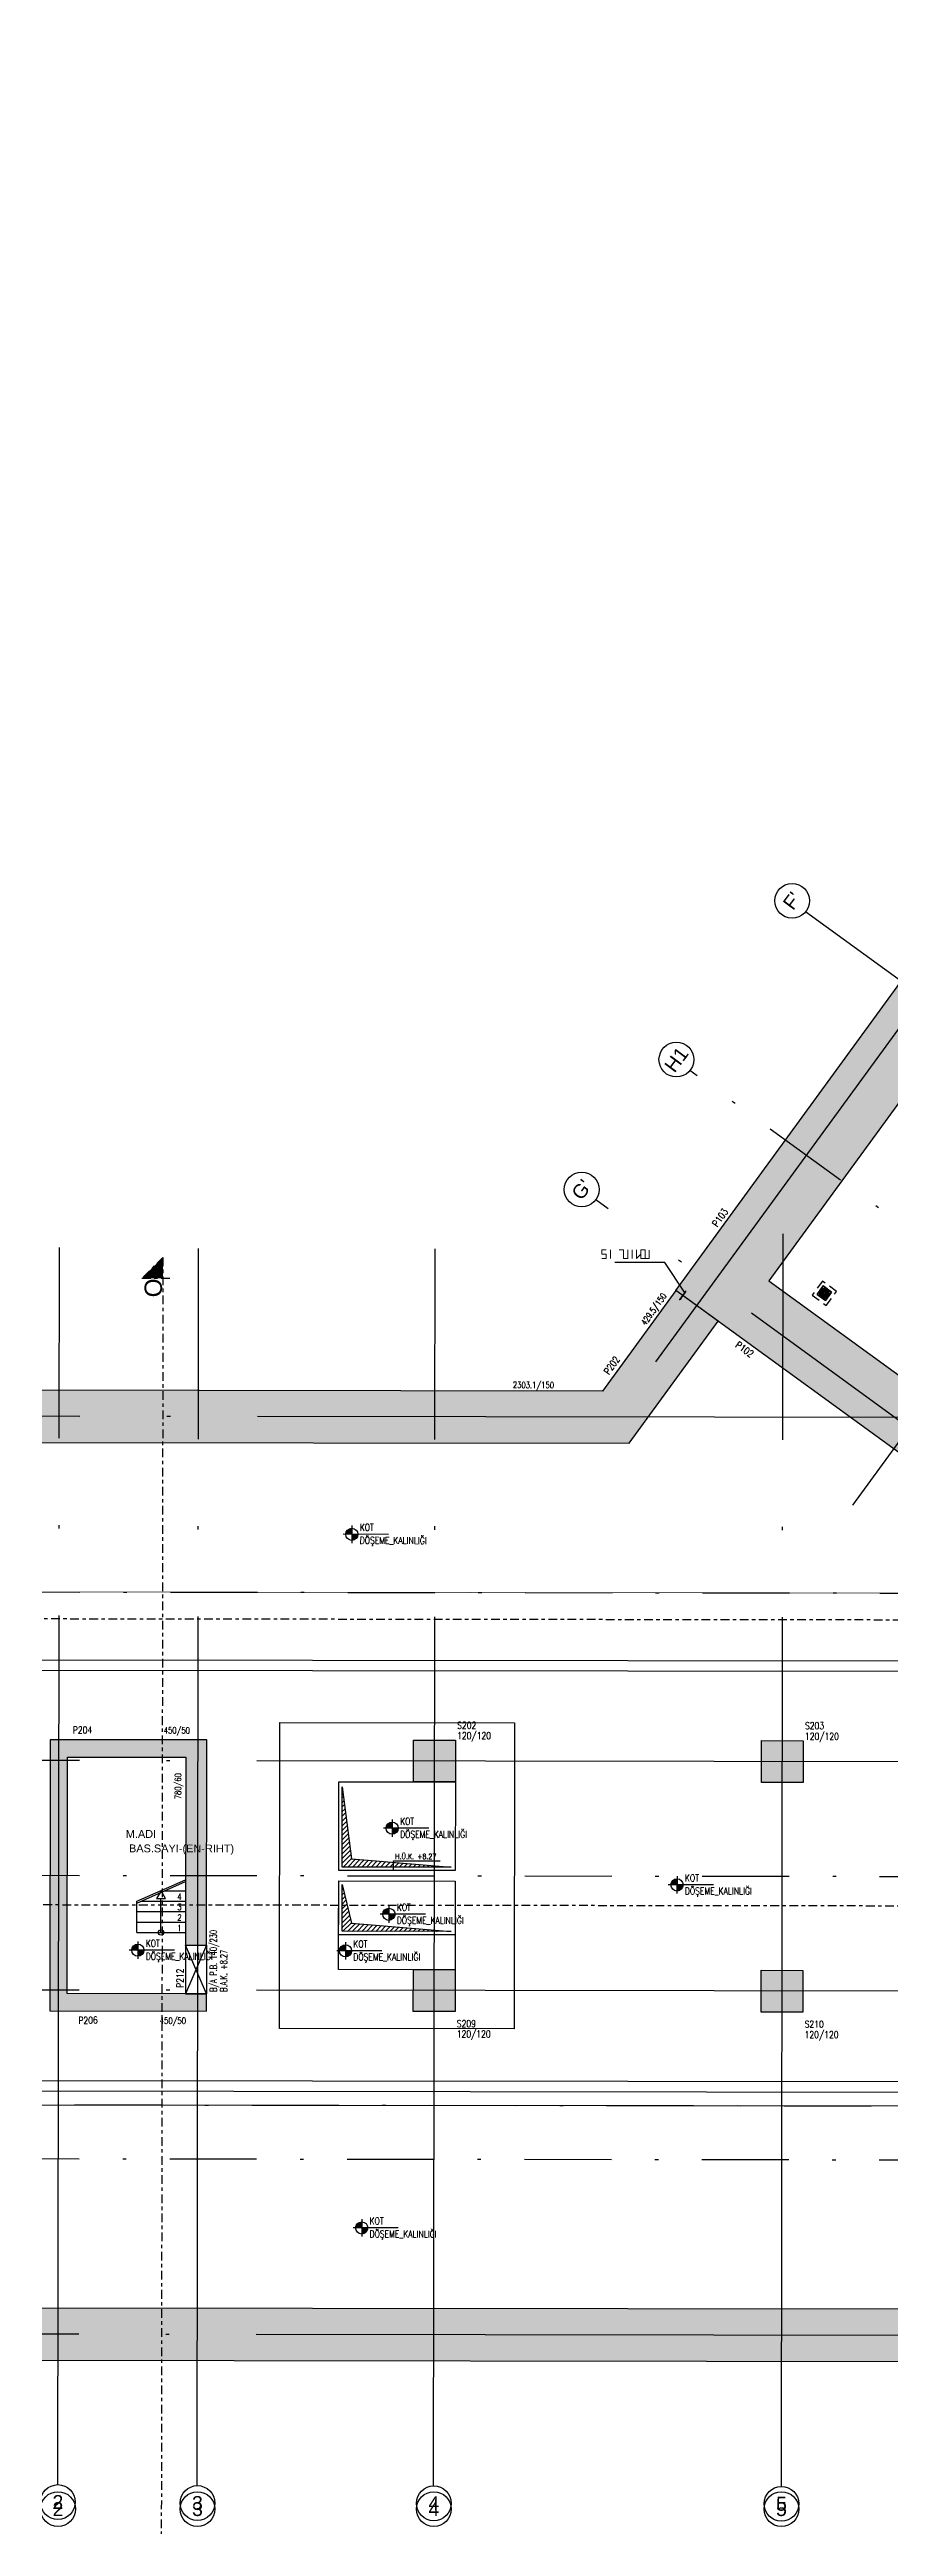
# Model space of a CAD drawing. Header units: millimetres. Extents: x 400382 to 401267, y 4543945 to 4544126.
# Drawn here: x 400672.8 to 400697, y 4544003.2 to 4544074.5 of the extents above; entities that cross this region are included whole.
import ezdxf
from ezdxf.enums import TextEntityAlignment as Align

# ---------------------------------------------------------------- set-up
doc = ezdxf.new("R2010")
doc.units = ezdxf.units.MM
for name, pattern in [('AKS', [3, 2.5, -0.25, 0, -0.25]), ('CENTER', [2, 1.25, -0.25, 0.25, -0.25]), ('CIZGI', [0.4, 0.25, -0.15]), ('CONTINU', [0]), ('DASHDOT2', [0.5, 0.25, -0.125, 0, -0.125]), ('HIDDEN', [0.375, 0.25, -0.125])]:
    doc.linetypes.add(name, pattern=pattern)
doc.layers.add('A-DETL', color=90, linetype='Continuous', lineweight=15)
for name, color, linetype in [('aks prota', 2, 'AKS'), ('boşluk prota', 2, 'Continuous'), ('boşluk taraması prota', 252, 'Continuous'), ('caks prota', 4, 'Continuous'), ('kesit tarama prota', 252, 'Continuous'), ('kiriş prota', 6, 'Continuous'), ('kolon prota', 1, 'Continuous'), ('kolon tarama prota', 252, 'Continuous'), ('lkolon prota', 4, 'Continuous'), ('lperde prota', 4, 'Continuous'), ('merdiven prota', 2, 'Continuous'), ('metraj prota', 2, 'Continuous'), ('not prota', 2, 'Continuous'), ('not çizgisi prota', 4, 'Continuous'), ('perde prota', 1, 'Continuous'), ('PRT-AL-TUNEL_EKSENI', 14, 'DASHDOT2'), ('PRT-MI-a_fit_drainage', 10, 'Continuous'), ('skesit prota', 7, 'Continuous'), ('st-s_level (kot)', 6, 'Continuous'), ('st-s_levelmark (kot işareti)', 4, 'Continuous'), ('st_s_not çizgisi', 4, 'CIZGI'), ('st_s_su tutucu', 2, 'Continuous'), ('st_s_ölçü', 4, 'Continuous'), ('taks prota', 7, 'Continuous'), ('temel prota', 6, 'Continuous'), ('tkesit prota', 7, 'Continuous'), ('tkolon prota', 6, 'Continuous'), ('tnot prota', 4, 'Continuous'), ('tperde prota', 6, 'Continuous')]:
    doc.layers.add(name, color=color, linetype=linetype)
doc.styles.add('Arial', font='Arial.ttf')
doc.styles.add('OLCU', font='romanstw.shx')
doc.styles.add('PRT-MI-a_Arial', font='Arial.ttf', dxfattribs={"height": 30})
doc.styles.add('TAKS', font='Arial Unicode.ttf')
doc.styles.add('tkolon', font='romanstw.shx')
doc.styles.add('TNOT', font='romanstw.shx', dxfattribs={"width": 0.8, "height": 250})

msp = doc.modelspace()

# ---------------------------------------------------------------- hatches: boundary and pattern name
at = {"layer": 'kesit tarama prota'}
h = msp.add_hatch(color=256, dxfattribs=at)
h.dxf.hatch_style = 1
h.paths.add_polyline_path([(400675.44587, 4544039.12531), (400676.04663, 4544039.72456), (400676.04588, 4544039.12456)])
at = {"layer": 'kolon tarama prota'}
h = msp.add_hatch(color=256, dxfattribs=at)
h.dxf.hatch_style = 1
h.paths.add_polyline_path([(400803.72632, 4544009.33707), (400715.93468, 4544073.28909), (400690.79298, 4544038.77523), (400692.00541, 4544037.89203), (400705.8401, 4544027.81608), (400705.82967, 4544017.50939), (400720.00495, 4544017.49169), (400733.14296, 4544007.9252), (400805.78903, 4544007.83448)])
h.paths.add_polyline_path([(400733.45489, 4544009.92483), (400720.72959, 4544019.1908), (400707.52936, 4544019.20728), (400707.54135, 4544028.80376), (400693.46935, 4544039.05249), (400716.49142, 4544070.65657), (400799.97638, 4544009.84175)], flags=16)
h.paths.add_polyline_path([(400750.0006, 4544017.95423), (400750.00216, 4544019.20424), (400747.90215, 4544019.20686), (400747.90058, 4544017.95685), (400746.43136, 4544017.95869), (400746.4411, 4544025.75874), (400750.64986, 4544025.75349), (400750.6483, 4544024.50348), (400752.74831, 4544024.50085), (400752.74935, 4544025.75086), (400762.30539, 4544025.73893), (400762.30436, 4544024.48873), (400764.03966, 4544024.48656), (400764.03148, 4544017.93671), (400761.73966, 4544017.93957), (400761.74122, 4544019.18958), (400759.64121, 4544019.1922), (400759.63964, 4544017.94219)], flags=0)
h.paths.add_polyline_path([(400750.30098, 4544018.25386), (400750.30254, 4544019.50387), (400747.60252, 4544019.50724), (400747.60096, 4544018.25723), (400746.73174, 4544018.25832), (400746.74073, 4544025.45836), (400750.34948, 4544025.45386), (400750.34792, 4544024.20385), (400753.04794, 4544024.20048), (400753.0495, 4544025.45049), (400762.00554, 4544025.4393), (400762.00398, 4544024.1891), (400763.73928, 4544024.18693), (400763.73185, 4544018.23709), (400762.04004, 4544018.2392), (400762.0416, 4544019.48921), (400759.34158, 4544019.49258), (400759.34002, 4544018.24257)], flags=0)
h.paths.add_polyline_path([(400728.48066, 4544057.22162), (400728.23818, 4544057.39825), (400729.41578, 4544059.01483), (400729.65826, 4544058.83819)], flags=0)
h = msp.add_hatch(color=256, dxfattribs=at)
h.dxf.hatch_style = 1
h.paths.add_polyline_path([(400733.14296, 4544007.9252), (400731.0794, 4544009.42779), (400667.58534, 4544009.50708), (400667.61644, 4544034.40725), (400689.44706, 4544034.37999), (400692.00541, 4544037.89203), (400690.79298, 4544038.77523), (400688.68464, 4544035.88095), (400666.4183, 4544035.90876), (400666.41512, 4544033.35874), (400666.01512, 4544033.35924), (400666.01462, 4544032.95924), (400666.41462, 4544032.95874), (400666.4075, 4544027.2587), (400666.0075, 4544027.2592), (400666.007, 4544026.8592), (400666.407, 4544026.8587), (400666.39476, 4544017.05863), (400665.99476, 4544017.05913), (400665.99426, 4544016.65913), (400666.39426, 4544016.65863), (400666.38715, 4544010.95859), (400665.98714, 4544010.95909), (400665.98664, 4544010.55909), (400666.38665, 4544010.55859), (400666.38346, 4544008.00857)])
h = msp.add_hatch(color=256, dxfattribs=at)
h.dxf.hatch_style = 1
h.paths.add_polyline_path([(400677.30583, 4544025.84508), (400672.8058, 4544025.8507), (400672.79606, 4544018.05065), (400677.29609, 4544018.04503), (400677.29671, 4544018.54503), (400673.29668, 4544018.55003), (400673.30517, 4544025.35007), (400676.7052, 4544025.34583), (400676.69845, 4544019.94579), (400677.29846, 4544019.94504)])
h = msp.add_hatch(color=256, dxfattribs=at)
h.dxf.hatch_style = 1
h.paths.add_polyline_path([(400683.25587, 4544025.83765), (400684.45587, 4544025.83615), (400684.45438, 4544024.63614), (400683.25437, 4544024.63764)])
h = msp.add_hatch(color=256, dxfattribs=at)
h.dxf.hatch_style = 1
h.paths.add_polyline_path([(400693.25593, 4544025.82516), (400694.45594, 4544025.82366), (400694.45444, 4544024.62365), (400693.25444, 4544024.62515)])
h = msp.add_hatch(color=256, dxfattribs=at)
h.dxf.hatch_style = 1
h.paths.add_polyline_path([(400683.24762, 4544019.23761), (400684.44763, 4544019.23611), (400684.44613, 4544018.0361), (400683.24613, 4544018.0376)])
h = msp.add_hatch(color=256, dxfattribs=at)
h.dxf.hatch_style = 1
h.paths.add_polyline_path([(400693.24768, 4544019.21945), (400694.44769, 4544019.21795), (400694.44619, 4544018.01794), (400693.24619, 4544018.01944)])
at = {"layer": 'st-s_levelmark (kot işareti)'}
h = msp.add_hatch(color=256, dxfattribs=at)
h.paths.add_polyline_path([(400681.47859, 4544031.93413, 0.41421356), (400681.30337, 4544031.75935), (400681.47837, 4544031.75913)])
h.paths.add_polyline_path([(400681.65337, 4544031.75891), (400681.47837, 4544031.75913), (400681.47815, 4544031.58413, 0.41421356)])
h = msp.add_hatch(color=256, dxfattribs=at)
h.paths.add_polyline_path([(400682.63957, 4544023.48243, 0.41421356), (400682.46435, 4544023.30765), (400682.63935, 4544023.30743)])
h.paths.add_polyline_path([(400682.81435, 4544023.30721), (400682.63935, 4544023.30743), (400682.63913, 4544023.13243, 0.41421356)])
h = msp.add_hatch(color=256, dxfattribs=at)
h.paths.add_polyline_path([(400690.82674, 4544021.84993, 0.41421356), (400690.65152, 4544021.67515), (400690.82652, 4544021.67493)])
h.paths.add_polyline_path([(400691.00152, 4544021.67471), (400690.82652, 4544021.67493), (400690.8263, 4544021.49993, 0.41421356)])
h = msp.add_hatch(color=256, dxfattribs=at)
h.paths.add_polyline_path([(400682.54459, 4544021.0056, 0.41421356), (400682.36937, 4544020.83082), (400682.54437, 4544020.8306)])
h.paths.add_polyline_path([(400682.71937, 4544020.83038), (400682.54437, 4544020.8306), (400682.54415, 4544020.6556, 0.41421356)])
h = msp.add_hatch(color=256, dxfattribs=at)
h.paths.add_polyline_path([(400675.32725, 4544019.97165, 0.41421356), (400675.15203, 4544019.79687), (400675.32703, 4544019.79665)])
h.paths.add_polyline_path([(400675.50203, 4544019.79643), (400675.32703, 4544019.79665), (400675.32681, 4544019.62165, 0.41421356)])
h = msp.add_hatch(color=256, dxfattribs=at)
h.paths.add_polyline_path([(400681.29526, 4544019.95345, 0.41421356), (400681.12004, 4544019.77867), (400681.29504, 4544019.77845)])
h.paths.add_polyline_path([(400681.47004, 4544019.77823), (400681.29504, 4544019.77845), (400681.29482, 4544019.60345, 0.41421356)])
h = msp.add_hatch(color=256, dxfattribs=at)
h.paths.add_polyline_path([(400681.76215, 4544011.98377, 0.41421356), (400681.58693, 4544011.80899), (400681.76193, 4544011.80877)])
h.paths.add_polyline_path([(400681.93693, 4544011.80855), (400681.76193, 4544011.80877), (400681.76171, 4544011.63377, 0.41421356)])

# ---------------------------------------------------------------- linework, layer by layer
at = {"color": 2}
msp.add_lwpolyline([(400695.18919, 4544038.69604), (400695.02753, 4544038.8138), (400694.90977, 4544038.65214), (400695.07143, 4544038.53438)], close=True, dxfattribs=at)
for points in [[(400694.90977, 4544038.65214), (400695.18919, 4544038.69604)], [(400695.07143, 4544038.53438), (400695.02753, 4544038.8138)]]:
    msp.add_lwpolyline(points, dxfattribs=at)
msp.add_circle((400695.04948, 4544038.67409), 0.07, dxfattribs=at)
at = {"layer": 'A-DETL', "color": 1, "lineweight": 5}
msp.add_line((400664.53233, 4544030.11107), (400820.25627, 4544029.91659), dxfattribs=at)
at = {"layer": 'aks prota', "ltscale": 10}
for p, q in [((400690.22156, 4544036.717), (400717.7185, 4544074.46407)), ((400695.87957, 4544032.5954), (400723.37651, 4544070.34247)), ((400754.60769, 4544005.89838), (400694.52461, 4544049.66604)), ((400737.50905, 4544005.67262), (400688.48942, 4544041.38108)), ((400673.02875, 4544004.4253), (400673.07319, 4544040.01122)), ((400677.02904, 4544004.39725), (400677.07348, 4544039.98317)), ((400683.82909, 4544004.38875), (400683.87353, 4544039.97468)), ((400693.82915, 4544004.37627), (400693.87414, 4544040.4021)), ((400824.16231, 4544034.96176), (400660.96834, 4544035.16556)), ((400824.14995, 4544025.06169), (400660.95598, 4544025.26549)), ((400824.14171, 4544018.46165), (400660.94774, 4544018.66545)), ((400824.12934, 4544008.56158), (400660.93537, 4544008.76538))]:
    msp.add_line(p, q, dxfattribs=at)
at = {"layer": 'boşluk prota', "ltscale": 0.05}
for p, q in [((400681.20129, 4544022.19019), (400681.20418, 4544024.49923)), ((400681.20418, 4544024.49923), (400681.46769, 4544022.42721)), ((400684.33325, 4544022.18627), (400681.20129, 4544022.19019)), ((400681.46769, 4544022.42721), (400684.33325, 4544022.18627)), ((400681.19898, 4544020.34017), (400681.20067, 4544021.69018)), ((400681.20067, 4544021.69018), (400681.46538, 4544020.5772)), ((400681.46538, 4544020.5772), (400684.33094, 4544020.33626)), ((400684.33094, 4544020.33626), (400681.19898, 4544020.34017))]:
    msp.add_line(p, q, dxfattribs=at)
at = {"layer": 'boşluk taraması prota', "linetype": 'Continuous', "ltscale": 2}
for p, q in [((400681.20362, 4544024.05218), (400681.25457, 4544024.10301)), ((400681.20379, 4544024.18689), (400681.23938, 4544024.2224)), ((400681.20396, 4544024.32159), (400681.2242, 4544024.34179)), ((400681.20412, 4544024.4563), (400681.20902, 4544024.46118)), ((400681.20261, 4544023.24396), (400681.34567, 4544023.38666)), ((400681.20278, 4544023.37866), (400681.33049, 4544023.50605)), ((400681.20295, 4544023.51337), (400681.3153, 4544023.62544)), ((400681.20311, 4544023.64807), (400681.30012, 4544023.74483)), ((400681.20328, 4544023.78277), (400681.28494, 4544023.86422)), ((400681.20345, 4544023.91748), (400681.26975, 4544023.98362)), ((400681.2016, 4544022.43573), (400681.43677, 4544022.67031)), ((400681.20177, 4544022.57043), (400681.42159, 4544022.7897)), ((400681.20194, 4544022.70514), (400681.40641, 4544022.9091)), ((400681.20211, 4544022.83984), (400681.39122, 4544023.02849)), ((400681.20227, 4544022.97455), (400681.37604, 4544023.14788)), ((400681.20244, 4544023.10925), (400681.36086, 4544023.26727)), ((400681.20143, 4544022.30102), (400681.45196, 4544022.55092)), ((400681.22516, 4544022.19016), (400681.46714, 4544022.43153)), ((400681.35987, 4544022.18999), (400681.58758, 4544022.41713)), ((400681.49457, 4544022.18982), (400681.71197, 4544022.40667)), ((400681.62928, 4544022.18965), (400681.83635, 4544022.39621)), ((400681.76398, 4544022.18948), (400681.96074, 4544022.38575)), ((400681.89869, 4544022.18931), (400682.08513, 4544022.3753)), ((400682.03339, 4544022.18915), (400682.20952, 4544022.36484)), ((400682.1681, 4544022.18898), (400682.33391, 4544022.35438)), ((400682.3028, 4544022.18881), (400682.4583, 4544022.34392)), ((400682.4375, 4544022.18864), (400682.58269, 4544022.33346)), ((400682.57221, 4544022.18847), (400682.70707, 4544022.323)), ((400682.70691, 4544022.18831), (400682.83146, 4544022.31254)), ((400682.84162, 4544022.18814), (400682.95585, 4544022.30209)), ((400682.97632, 4544022.18797), (400683.08024, 4544022.29163)), ((400683.11103, 4544022.1878), (400683.20463, 4544022.28117)), ((400683.24573, 4544022.18763), (400683.32902, 4544022.27071)), ((400683.38044, 4544022.18746), (400683.45341, 4544022.26025)), ((400683.51514, 4544022.1873), (400683.5778, 4544022.24979)), ((400683.64985, 4544022.18713), (400683.70218, 4544022.23933)), ((400683.78455, 4544022.18696), (400683.82657, 4544022.22888)), ((400683.91926, 4544022.18679), (400683.95096, 4544022.21842)), ((400684.05396, 4544022.18662), (400684.07535, 4544022.20796)), ((400684.18867, 4544022.18645), (400684.19974, 4544022.1975)), ((400684.32337, 4544022.18629), (400684.32413, 4544022.18704)), ((400681.19996, 4544021.12453), (400681.30927, 4544021.23357)), ((400681.20013, 4544021.25924), (400681.28341, 4544021.34231)), ((400681.2003, 4544021.39394), (400681.25755, 4544021.45105)), ((400681.20047, 4544021.52865), (400681.23168, 4544021.55979)), ((400681.20064, 4544021.66335), (400681.20582, 4544021.66852)), ((400681.19912, 4544020.45101), (400681.43858, 4544020.68987)), ((400681.19929, 4544020.58571), (400681.41272, 4544020.79861)), ((400681.19946, 4544020.72042), (400681.38686, 4544020.90735)), ((400681.19963, 4544020.85512), (400681.361, 4544021.01609)), ((400681.1998, 4544020.98983), (400681.33513, 4544021.12483)), ((400681.22285, 4544020.34014), (400681.46444, 4544020.58113)), ((400681.35756, 4544020.33997), (400681.58527, 4544020.56712)), ((400681.49226, 4544020.33981), (400681.70965, 4544020.55666)), ((400681.62697, 4544020.33964), (400681.83404, 4544020.5462)), ((400681.76167, 4544020.33947), (400681.95843, 4544020.53574)), ((400681.89638, 4544020.3393), (400682.08282, 4544020.52528)), ((400682.03108, 4544020.33913), (400682.20721, 4544020.51482)), ((400682.16578, 4544020.33897), (400682.3316, 4544020.50437)), ((400682.30049, 4544020.3388), (400682.45599, 4544020.49391)), ((400682.43519, 4544020.33863), (400682.58038, 4544020.48345)), ((400682.5699, 4544020.33846), (400682.70476, 4544020.47299)), ((400682.7046, 4544020.33829), (400682.82915, 4544020.46253)), ((400682.83931, 4544020.33812), (400682.95354, 4544020.45207)), ((400682.97401, 4544020.33796), (400683.07793, 4544020.44161)), ((400683.10872, 4544020.33779), (400683.20232, 4544020.43116)), ((400683.24342, 4544020.33762), (400683.32671, 4544020.4207)), ((400683.37813, 4544020.33745), (400683.4511, 4544020.41024)), ((400683.51283, 4544020.33728), (400683.57549, 4544020.39978)), ((400683.64754, 4544020.33712), (400683.69987, 4544020.38932)), ((400683.78224, 4544020.33695), (400683.82426, 4544020.37886)), ((400683.91695, 4544020.33678), (400683.94865, 4544020.3684)), ((400684.05165, 4544020.33661), (400684.07304, 4544020.35795)), ((400684.18636, 4544020.33644), (400684.19743, 4544020.34749)), ((400684.32106, 4544020.33627), (400684.32182, 4544020.33703))]:
    msp.add_line(p, q, dxfattribs=at)
at = {"layer": 'caks prota', "ltscale": 0.05}
for centre in [(400694.13551, 4544049.98005), (400690.80879, 4544045.41322), (400688.08527, 4544041.67548), (400673.02812, 4544003.9253), (400673.03073, 4544003.72309), (400677.04014, 4544003.89734), (400677.04046, 4544003.72321), (400683.83531, 4544003.88878), (400683.83559, 4544003.72313), (400693.82853, 4544003.87626), (400693.82874, 4544003.72309)]:
    msp.add_circle(centre, 0.5, dxfattribs=at)
at = {"layer": 'kiriş prota'}
for p, q in [((400675.29889, 4544020.30754), (400675.30002, 4544021.20755)), ((400665.99264, 4544015.35912), (400817.49366, 4544015.16992))]:
    msp.add_line(p, q, dxfattribs=at)
at = {"layer": 'kolon prota', "color": 1}
for p, q in [((400683.25437, 4544024.63764), (400683.25587, 4544025.83765)), ((400683.25587, 4544025.83765), (400684.45587, 4544025.83615)), ((400684.45587, 4544025.83615), (400684.45438, 4544024.63614)), ((400693.25444, 4544024.62515), (400693.25593, 4544025.82516)), ((400693.25593, 4544025.82516), (400694.45594, 4544025.82366)), ((400694.45594, 4544025.82366), (400694.45444, 4544024.62365)), ((400684.45438, 4544024.63614), (400683.25437, 4544024.63764)), ((400694.45444, 4544024.62365), (400693.25444, 4544024.62515)), ((400683.24613, 4544018.0376), (400683.24762, 4544019.23761)), ((400683.24762, 4544019.23761), (400684.44763, 4544019.23611)), ((400684.44763, 4544019.23611), (400684.44613, 4544018.0361)), ((400693.24619, 4544018.01944), (400693.24768, 4544019.21945)), ((400693.24768, 4544019.21945), (400694.44769, 4544019.21795)), ((400694.44769, 4544019.21795), (400694.44619, 4544018.01794)), ((400684.44613, 4544018.0361), (400683.24613, 4544018.0376)), ((400694.44619, 4544018.01794), (400693.24619, 4544018.01944))]:
    msp.add_line(p, q, dxfattribs=at)
at = {"layer": 'kolon tarama prota'}
for p, q in [((400695.02978, 4544038.90181), (400694.85314, 4544038.65932)), ((400694.85314, 4544038.65932), (400695.02978, 4544038.90181)), ((400694.85314, 4544038.65932), (400695.09563, 4544038.48268)), ((400695.09563, 4544038.48268), (400694.85314, 4544038.65932)), ((400694.85314, 4544038.65932), (400694.85314, 4544038.65932)), ((400694.94667, 4544038.77058), (400694.96285, 4544038.7588)), ((400694.96285, 4544038.7588), (400694.94667, 4544038.77058)), ((400694.94667, 4544038.77058), (400694.94667, 4544038.77058)), ((400694.96874, 4544038.76688), (400694.95256, 4544038.77867)), ((400694.95256, 4544038.77867), (400694.96874, 4544038.76688)), ((400694.95256, 4544038.77867), (400694.95256, 4544038.77867)), ((400694.96285, 4544038.7588), (400694.96285, 4544038.7588)), ((400694.96874, 4544038.76688), (400694.96874, 4544038.76688)), ((400694.98807, 4544038.59828), (400694.97628, 4544038.5821)), ((400694.97628, 4544038.5821), (400694.98807, 4544038.59828)), ((400694.97628, 4544038.5821), (400694.97628, 4544038.5821)), ((400694.98308, 4544038.74406), (400694.99927, 4544038.73227)), ((400694.99927, 4544038.73227), (400694.98308, 4544038.74406)), ((400694.98308, 4544038.74406), (400694.98308, 4544038.74406)), ((400694.98437, 4544038.57621), (400694.99615, 4544038.59239)), ((400694.99615, 4544038.59239), (400694.98437, 4544038.57621)), ((400694.98437, 4544038.57621), (400694.98437, 4544038.57621)), ((400694.98807, 4544038.59828), (400694.98807, 4544038.59828)), ((400695.00516, 4544038.74035), (400694.98897, 4544038.75215)), ((400694.98897, 4544038.75215), (400695.00516, 4544038.74035)), ((400694.98897, 4544038.75215), (400694.98897, 4544038.75215)), ((400694.99615, 4544038.59239), (400694.99615, 4544038.59239)), ((400694.99927, 4544038.73227), (400694.99927, 4544038.73227)), ((400695.0146, 4544038.6347), (400695.0028, 4544038.61851)), ((400695.0028, 4544038.61851), (400695.0146, 4544038.6347)), ((400695.0028, 4544038.61851), (400695.0028, 4544038.61851)), ((400695.00516, 4544038.74035), (400695.00516, 4544038.74035)), ((400695.01089, 4544038.61262), (400695.02268, 4544038.62882)), ((400695.02268, 4544038.62882), (400695.01089, 4544038.61262)), ((400695.01089, 4544038.61262), (400695.01089, 4544038.61262)), ((400695.0146, 4544038.6347), (400695.0146, 4544038.6347)), ((400695.01955, 4544038.7175), (400695.03585, 4544038.70562)), ((400695.03585, 4544038.70562), (400695.01955, 4544038.7175)), ((400695.01955, 4544038.7175), (400695.01955, 4544038.7175)), ((400695.02268, 4544038.62882), (400695.02268, 4544038.62882)), ((400695.04174, 4544038.7137), (400695.02544, 4544038.72558)), ((400695.02544, 4544038.72558), (400695.04174, 4544038.7137)), ((400695.02544, 4544038.72558), (400695.02544, 4544038.72558)), ((400695.04125, 4544038.67128), (400695.02937, 4544038.65498)), ((400695.02937, 4544038.65498), (400695.04125, 4544038.67128)), ((400695.02937, 4544038.65498), (400695.02937, 4544038.65498)), ((400695.27227, 4544038.72517), (400695.02978, 4544038.90181)), ((400695.02978, 4544038.90181), (400695.27227, 4544038.72517)), ((400695.02978, 4544038.90181), (400695.02978, 4544038.90181)), ((400695.03585, 4544038.70562), (400695.03585, 4544038.70562)), ((400695.03745, 4544038.64909), (400695.04933, 4544038.66539)), ((400695.04933, 4544038.66539), (400695.03745, 4544038.64909)), ((400695.03745, 4544038.64909), (400695.03745, 4544038.64909)), ((400695.04125, 4544038.67128), (400695.04125, 4544038.67128)), ((400695.04174, 4544038.7137), (400695.04174, 4544038.7137)), ((400695.04933, 4544038.66539), (400695.04933, 4544038.66539)), ((400695.08795, 4544038.7354), (400695.07608, 4544038.7191)), ((400695.07608, 4544038.7191), (400695.08795, 4544038.7354)), ((400695.07608, 4544038.7191), (400695.07608, 4544038.7191)), ((400695.08367, 4544038.67079), (400695.09997, 4544038.65891)), ((400695.09997, 4544038.65891), (400695.08367, 4544038.67079)), ((400695.08367, 4544038.67079), (400695.08367, 4544038.67079)), ((400695.08416, 4544038.71321), (400695.09604, 4544038.72951)), ((400695.09604, 4544038.72951), (400695.08416, 4544038.71321)), ((400695.08416, 4544038.71321), (400695.08416, 4544038.71321)), ((400695.08795, 4544038.7354), (400695.08795, 4544038.7354)), ((400695.10586, 4544038.667), (400695.08956, 4544038.67887)), ((400695.08956, 4544038.67887), (400695.10586, 4544038.667)), ((400695.08956, 4544038.67887), (400695.08956, 4544038.67887)), ((400695.09563, 4544038.48268), (400695.27227, 4544038.72517)), ((400695.27227, 4544038.72517), (400695.09563, 4544038.48268)), ((400695.09563, 4544038.48268), (400695.09563, 4544038.48268)), ((400695.09604, 4544038.72951), (400695.09604, 4544038.72951)), ((400695.09997, 4544038.65891), (400695.09997, 4544038.65891)), ((400695.11452, 4544038.77187), (400695.10272, 4544038.75568)), ((400695.10272, 4544038.75568), (400695.11452, 4544038.77187)), ((400695.10272, 4544038.75568), (400695.10272, 4544038.75568)), ((400695.10586, 4544038.667), (400695.10586, 4544038.667)), ((400695.11081, 4544038.74979), (400695.1226, 4544038.76598)), ((400695.1226, 4544038.76598), (400695.11081, 4544038.74979)), ((400695.11081, 4544038.74979), (400695.11081, 4544038.74979)), ((400695.11452, 4544038.77187), (400695.11452, 4544038.77187)), ((400695.12025, 4544038.64414), (400695.13644, 4544038.63235)), ((400695.13644, 4544038.63235), (400695.12025, 4544038.64414)), ((400695.12025, 4544038.64414), (400695.12025, 4544038.64414)), ((400695.1226, 4544038.76598), (400695.1226, 4544038.76598)), ((400695.14233, 4544038.64043), (400695.12613, 4544038.65223)), ((400695.12613, 4544038.65223), (400695.14233, 4544038.64043)), ((400695.12613, 4544038.65223), (400695.12613, 4544038.65223)), ((400695.14104, 4544038.80828), (400695.12926, 4544038.7921)), ((400695.12926, 4544038.7921), (400695.14104, 4544038.80828)), ((400695.12926, 4544038.7921), (400695.12926, 4544038.7921)), ((400695.13644, 4544038.63235), (400695.13644, 4544038.63235)), ((400695.13734, 4544038.78621), (400695.14912, 4544038.80239)), ((400695.14912, 4544038.80239), (400695.13734, 4544038.78621)), ((400695.13734, 4544038.78621), (400695.13734, 4544038.78621)), ((400695.14104, 4544038.80828), (400695.14104, 4544038.80828)), ((400695.14233, 4544038.64043), (400695.14233, 4544038.64043)), ((400695.14912, 4544038.80239), (400695.14912, 4544038.80239)), ((400695.15667, 4544038.61761), (400695.17285, 4544038.60583)), ((400695.17285, 4544038.60583), (400695.15667, 4544038.61761)), ((400695.15667, 4544038.61761), (400695.15667, 4544038.61761)), ((400695.17874, 4544038.61391), (400695.16256, 4544038.62569)), ((400695.16256, 4544038.62569), (400695.17874, 4544038.61391)), ((400695.16256, 4544038.62569), (400695.16256, 4544038.62569)), ((400695.17285, 4544038.60583), (400695.17285, 4544038.60583)), ((400695.17874, 4544038.61391), (400695.17874, 4544038.61391)), ((400695.27227, 4544038.72517), (400695.27227, 4544038.72517))]:
    msp.add_line(p, q, dxfattribs=at)
for radius, start, end in [(0.14, 145.9751689, 231.8817291), (0.14, 145.9751689, 231.8817291), (0.12, 146.3164831, 231.5404347), (0.12, 146.3164831, 231.5404347), (0.14, 55.9751719, 141.8817148), (0.14, 55.9751719, 141.8817148), (0.1, 53.9284459, 233.9284459), (0.1, 53.9284459, 233.9284459), (0.095, 146.945402, 230.9114706), (0.095, 146.945402, 230.9114706), (0.12, 56.3164692, 141.5404254), (0.12, 56.3164692, 141.5404254), (0.09, 53.9284459, 233.9284459), (0.09, 53.9284459, 233.9284459), (0.14, 235.9751719, 321.8817148), (0.14, 235.9751719, 321.8817148), (0.075, 147.7509864, 230.1058813), (0.075, 147.7509864, 230.1058813), (0.095, 56.945413, 140.9114874), (0.095, 56.945413, 140.9114874), (0.12, 236.3164692, 321.5404254), (0.12, 236.3164692, 321.5404254), (0.1, 233.9284459, 53.9284459), (0.1, 233.9284459, 53.9284459), (0.075, 57.7509952, 140.1058818), (0.075, 57.7509952, 140.1058818), (0.09, 233.9284459, 53.9284459), (0.09, 233.9284459, 53.9284459), (0.095, 236.945413, 320.9114874), (0.095, 236.945413, 320.9114874), (0.05, 53.9284459, 233.9284459), (0.05, 53.9284459, 233.9284459), (0.05, 149.6676343, 228.189282), (0.05, 149.6676343, 228.189282), (0.075, 237.7509952, 320.1058818), (0.075, 237.7509952, 320.1058818), (0.05, 59.6676288, 138.1892753), (0.05, 59.6676288, 138.1892753), (0.03, 153.522525, 224.3343676), (0.03, 153.522525, 224.3343676), (0.05, 233.9284459, 53.9284459), (0.05, 233.9284459, 53.9284459), (0.05, 239.6676288, 318.1892753), (0.05, 239.6676288, 318.1892753), (0.03, 63.522519, 134.3343748), (0.03, 63.522519, 134.3343748), (0.03, 243.522519, 314.3343748), (0.03, 243.522519, 314.3343748), (0.03, 333.522525, 44.3343676), (0.03, 333.522525, 44.3343676), (0.05, 329.6676343, 48.189282), (0.05, 329.6676343, 48.189282), (0.075, 327.7509864, 50.1058813), (0.075, 327.7509864, 50.1058813), (0.095, 326.945402, 50.9114706), (0.095, 326.945402, 50.9114706), (0.12, 326.3164831, 51.5404347), (0.12, 326.3164831, 51.5404347), (0.14, 325.9751689, 51.8817291), (0.14, 325.9751689, 51.8817291)]:
    msp.add_arc((400695.0627, 4544038.69225), radius, start, end, dxfattribs=at)
at = {"layer": 'merdiven prota', "linetype": 'HIDDEN', "ltscale": 10}
for p, q in [((400675.29995, 4544021.15288), (400676.70073, 4544021.77023)), ((400675.30002, 4544021.20755), (400676.7008, 4544021.8249)), ((400676.10243, 4544021.50655), (400676.7004, 4544021.5058)), ((400675.29927, 4544020.60754), (400676.69928, 4544020.60579)), ((400675.29964, 4544020.90754), (400676.69965, 4544020.9058)), ((400675.42365, 4544021.20739), (400676.70003, 4544021.2058)), ((400675.29889, 4544020.30754), (400676.6989, 4544020.30579)), ((400677.29846, 4544019.94504), (400676.69671, 4544018.54578)), ((400676.69845, 4544019.94579), (400677.29846, 4544019.94504)), ((400677.29671, 4544018.54503), (400676.69845, 4544019.94579)), ((400676.69671, 4544018.54578), (400677.29671, 4544018.54503))]:
    msp.add_line(p, q, dxfattribs=at)
at = {"layer": 'metraj prota', "color": 4}
msp.add_lwpolyline([(400675.9923, 4544021.50668), (400675.86211, 4544021.28185), (400676.12192, 4544021.28152)], close=True, dxfattribs=at)
msp.add_lwpolyline([(400675.9908, 4544020.30668), (400675.99202, 4544021.28168)], dxfattribs=at)
msp.add_circle((400675.9908, 4544020.30668), 0.075, dxfattribs=at)
at = {"layer": 'not prota', "ltscale": 0.1}
for p, q in [((400682.67618, 4544022.08834), (400682.67653, 4544022.37128)), ((400682.67653, 4544022.37128), (400684.02107, 4544022.3696))]:
    msp.add_line(p, q, dxfattribs=at)
at = {"layer": 'not çizgisi prota'}
msp.add_lwpolyline([(400691.0438, 4544038.72177), (400690.48139, 4544039.57458), (400689.043, 4544039.57638)], dxfattribs=at)
at = {"layer": 'perde prota'}
for p, q in [((400690.79294, 4544038.77517), (400715.93468, 4544073.28909)), ((400716.49142, 4544070.65657), (400693.46935, 4544039.05249)), ((400693.46935, 4544039.05249), (400707.54135, 4544028.80376)), ((400690.79298, 4544038.77523), (400688.68464, 4544035.88095)), ((400705.8401, 4544027.81608), (400690.79294, 4544038.77517)), ((400692.00541, 4544037.89203), (400690.79298, 4544038.77523)), ((400689.44706, 4544034.37999), (400692.00541, 4544037.89203)), ((400688.68464, 4544035.88095), (400666.4183, 4544035.90876)), ((400667.61644, 4544034.40725), (400689.44706, 4544034.37999)), ((400672.8058, 4544025.8507), (400672.79606, 4544018.05065)), ((400677.30583, 4544025.84508), (400672.8058, 4544025.8507)), ((400677.29846, 4544019.94504), (400677.30583, 4544025.84508)), ((400673.29668, 4544018.55003), (400673.30517, 4544025.35007)), ((400673.30517, 4544025.35007), (400676.7052, 4544025.34583)), ((400676.7052, 4544025.34583), (400676.69845, 4544019.94579)), ((400676.69845, 4544019.94579), (400676.69671, 4544018.54578)), ((400676.69845, 4544019.94579), (400677.29846, 4544019.94504)), ((400677.29846, 4544019.94504), (400677.29671, 4544018.54503)), ((400677.29671, 4544018.54503), (400673.29668, 4544018.55003)), ((400677.29609, 4544018.04503), (400677.29671, 4544018.54503)), ((400672.79606, 4544018.05065), (400677.29609, 4544018.04503)), ((400731.0794, 4544009.42779), (400667.58534, 4544009.50708)), ((400666.38346, 4544008.00857), (400733.14296, 4544007.9252))]:
    msp.add_line(p, q, dxfattribs=at)
at = {"layer": 'PRT-AL-TUNEL_EKSENI', "ltscale": 10}
for p, q in [((400744.99527, 4544005.91038), (400691.19789, 4544045.09921)), ((400660.96204, 4544030.11553), (400824.15601, 4544029.91172)), ((400660.95186, 4544021.96547), (400824.14583, 4544021.76167)), ((400658.20408, 4544015.36885), (400821.39805, 4544015.16505)), ((400660.94168, 4544013.81542), (400824.13565, 4544013.61161))]:
    msp.add_line(p, q, dxfattribs=at)
at = {"layer": 'PRT-MI-a_fit_drainage', "color": 2, "linetype": 'CIZGI'}
for p, q in [((400695.00783, 4544039.04152), (400694.71343, 4544038.63737)), ((400695.41198, 4544038.74712), (400695.00783, 4544039.04152)), ((400694.71343, 4544038.63737), (400695.11758, 4544038.34297)), ((400695.11758, 4544038.34297), (400695.41198, 4544038.74712))]:
    msp.add_line(p, q, dxfattribs=at)
at = {"layer": 'skesit prota', "linetype": 'CENTER', "ltscale": 0.2}
for p, q in [((400676.04663, 4544039.72456), (400675.44587, 4544039.12531)), ((400675.44587, 4544039.12531), (400676.34588, 4544039.12418)), ((400676.04663, 4544039.72456), (400675.99739, 4544000.29811)), ((400703.88147, 4544029.28528), (400658.36959, 4544029.34211)), ((400657.75932, 4544021.1263), (400820.32565, 4544020.92328))]:
    msp.add_line(p, q, dxfattribs=at)
at = {"layer": 'st-s_levelmark (kot işareti)'}
for p, q in [((400681.47868, 4544032.00913), (400681.47806, 4544031.50913)), ((400682.52838, 4544031.75782), (400681.22837, 4544031.75944)), ((400682.63966, 4544023.55743), (400682.63904, 4544023.05743)), ((400683.68936, 4544023.30612), (400682.38935, 4544023.30774)), ((400691.87653, 4544021.67362), (400690.57652, 4544021.67525)), ((400690.82683, 4544021.92494), (400690.82621, 4544021.42493)), ((400683.59438, 4544020.82929), (400682.29437, 4544020.83091)), ((400682.54468, 4544021.0806), (400682.54406, 4544020.5806)), ((400675.32734, 4544020.04665), (400675.32672, 4544019.54665)), ((400681.29535, 4544020.02845), (400681.29473, 4544019.52845)), ((400676.37704, 4544019.79534), (400675.07703, 4544019.79696)), ((400682.34504, 4544019.77714), (400681.04504, 4544019.77876)), ((400681.76224, 4544012.05877), (400681.76162, 4544011.55877)), ((400682.81194, 4544011.80746), (400681.51193, 4544011.80908))]:
    msp.add_line(p, q, dxfattribs=at)
for centre in [(400681.47837, 4544031.75913), (400682.63935, 4544023.30743), (400690.82652, 4544021.67493), (400682.54437, 4544020.8306), (400675.32703, 4544019.79665), (400681.29504, 4544019.77845), (400681.76193, 4544011.80877)]:
    msp.add_circle(centre, 0.175, dxfattribs=at)
at = {"layer": 'st_s_su tutucu', "linetype": 'CONTINU', "ltscale": 0.2}
for p, q in [((400690.89699, 4544038.5138), (400690.89935, 4544038.51703)), ((400690.91639, 4544038.49966), (400690.89699, 4544038.5138)), ((400690.89935, 4544038.51703), (400690.91135, 4544038.51653)), ((400690.91135, 4544038.51653), (400690.93358, 4544038.54704)), ((400690.93681, 4544038.54469), (400690.91459, 4544038.51417)), ((400690.91459, 4544038.51417), (400690.91874, 4544038.5029)), ((400690.91874, 4544038.5029), (400690.91639, 4544038.49966)), ((400690.92994, 4544038.54969), (400690.93181, 4544038.55225)), ((400690.93358, 4544038.54704), (400690.92994, 4544038.54969)), ((400690.93181, 4544038.55225), (400690.93545, 4544038.5496)), ((400690.93545, 4544038.5496), (400690.96302, 4544038.58746)), ((400690.94045, 4544038.54204), (400690.93681, 4544038.54469)), ((400690.96625, 4544038.5851), (400690.93868, 4544038.54725)), ((400690.93868, 4544038.54725), (400690.94232, 4544038.5446)), ((400690.94232, 4544038.5446), (400690.94045, 4544038.54204)), ((400690.95938, 4544038.59011), (400690.96125, 4544038.59267)), ((400690.96302, 4544038.58746), (400690.95938, 4544038.59011)), ((400690.96125, 4544038.59267), (400690.96489, 4544038.59002)), ((400690.96489, 4544038.59002), (400690.99202, 4544038.62726)), ((400690.96989, 4544038.58245), (400690.96625, 4544038.5851)), ((400690.99525, 4544038.62491), (400690.96812, 4544038.58766)), ((400690.96812, 4544038.58766), (400690.97176, 4544038.58501)), ((400690.97176, 4544038.58501), (400690.96989, 4544038.58245)), ((400690.98951, 4544038.63487), (400690.98676, 4544038.63109)), ((400690.98676, 4544038.63109), (400690.99202, 4544038.62726)), ((400690.99477, 4544038.63104), (400690.98951, 4544038.63487)), ((400691.0219, 4544038.66829), (400690.99477, 4544038.63104)), ((400690.99525, 4544038.62491), (400691.00051, 4544038.62108)), ((400690.998, 4544038.62868), (400691.02513, 4544038.66593)), ((400691.00326, 4544038.62485), (400690.998, 4544038.62868)), ((400691.00051, 4544038.62108), (400691.00326, 4544038.62485)), ((400691.02013, 4544038.6735), (400691.01826, 4544038.67094)), ((400691.01826, 4544038.67094), (400691.0219, 4544038.66829)), ((400691.02377, 4544038.67085), (400691.02013, 4544038.6735)), ((400691.05134, 4544038.7087), (400691.02377, 4544038.67085)), ((400691.02513, 4544038.66593), (400691.02877, 4544038.66328)), ((400691.027, 4544038.66849), (400691.05457, 4544038.70634)), ((400691.03064, 4544038.66584), (400691.027, 4544038.66849)), ((400691.02877, 4544038.66328), (400691.03064, 4544038.66584)), ((400691.04957, 4544038.71391), (400691.0477, 4544038.71135)), ((400691.0477, 4544038.71135), (400691.05134, 4544038.7087)), ((400691.05321, 4544038.71126), (400691.04957, 4544038.71391)), ((400691.07543, 4544038.74177), (400691.05321, 4544038.71126)), ((400691.05457, 4544038.70634), (400691.05821, 4544038.70369)), ((400691.05644, 4544038.7089), (400691.07867, 4544038.73942)), ((400691.06008, 4544038.70625), (400691.05644, 4544038.7089)), ((400691.05821, 4544038.70369), (400691.06008, 4544038.70625)), ((400691.07363, 4544038.75628), (400691.07128, 4544038.75305)), ((400691.07128, 4544038.75305), (400691.07543, 4544038.74177)), ((400691.09303, 4544038.74215), (400691.07363, 4544038.75628)), ((400691.07867, 4544038.73942), (400691.09067, 4544038.73892)), ((400691.09067, 4544038.73892), (400691.09303, 4544038.74215))]:
    msp.add_line(p, q, dxfattribs=at)
at = {"layer": 'st_s_ölçü', "color": 6, "lineweight": 0}
for p, q in [((400688.66936, 4544039.93818), (400688.6692, 4544039.81442)), ((400688.6692, 4544039.81442), (400688.79296, 4544039.81426)), ((400688.79312, 4544039.93802), (400688.66936, 4544039.93818)), ((400688.79296, 4544039.81426), (400688.79281, 4544039.6905)), ((400688.91672, 4544039.81411), (400688.91657, 4544039.69035)), ((400688.91657, 4544039.69035), (400688.91672, 4544039.81411)), ((400688.91688, 4544039.93787), (400688.91672, 4544039.81411)), ((400688.91672, 4544039.81411), (400688.91688, 4544039.93787)), ((400688.91688, 4544039.93787), (400688.91688, 4544039.93787)), ((400689.1644, 4544039.93756), (400689.28816, 4544039.9374)), ((400689.28816, 4544039.9374), (400689.28785, 4544039.68988)), ((400689.288, 4544039.81364), (400689.28785, 4544039.68988)), ((400689.28816, 4544039.9374), (400689.288, 4544039.81364)), ((400689.41161, 4544039.68973), (400689.41177, 4544039.81349)), ((400689.41177, 4544039.81349), (400689.41192, 4544039.93725)), ((400689.53568, 4544039.93709), (400689.53537, 4544039.68957)), ((400689.65929, 4544039.81318), (400689.65913, 4544039.68942)), ((400689.65913, 4544039.68942), (400689.78305, 4544039.81302)), ((400689.65944, 4544039.93694), (400689.65929, 4544039.81318)), ((400689.78305, 4544039.81302), (400689.78289, 4544039.68926)), ((400689.78305, 4544039.81302), (400689.7832, 4544039.93678)), ((400689.7832, 4544039.93678), (400689.78305, 4544039.81302)), ((400689.90696, 4544039.93663), (400689.7832, 4544039.93678)), ((400689.90665, 4544039.68911), (400689.90681, 4544039.81287)), ((400689.90681, 4544039.81287), (400689.90665, 4544039.68911)), ((400689.90681, 4544039.81287), (400689.90696, 4544039.93663)), ((400689.90696, 4544039.93663), (400689.90681, 4544039.81287)), ((400689.90681, 4544039.81287), (400689.90681, 4544039.81287)), ((400690.03041, 4544039.68895), (400690.03057, 4544039.81272)), ((400690.03057, 4544039.81272), (400690.03072, 4544039.93648)), ((400688.79281, 4544039.6905), (400688.66905, 4544039.69066)), ((400689.28785, 4544039.68988), (400689.41161, 4544039.68973)), ((400689.78289, 4544039.68926), (400689.90665, 4544039.68911)), ((400689.90665, 4544039.68911), (400690.03041, 4544039.68895))]:
    msp.add_line(p, q, dxfattribs=at)
at = {"layer": 'temel prota', "color": 5}
for p, q in [((400666.00825, 4544027.85921), (400817.40927, 4544027.67013)), ((400666.00862, 4544028.15921), (400817.40964, 4544027.97013)), ((400679.39548, 4544017.5424), (400679.40646, 4544026.34246)), ((400679.40646, 4544026.34246), (400686.15651, 4544026.33403)), ((400686.15651, 4544026.33403), (400686.14552, 4544017.53397)), ((400681.10117, 4544022.09031), (400681.10435, 4544024.64033)), ((400681.10435, 4544024.64033), (400684.45438, 4544024.63614)), ((400684.45438, 4544024.63614), (400684.45119, 4544022.08613)), ((400684.45119, 4544022.08613), (400681.10117, 4544022.09031)), ((400681.09761, 4544019.24029), (400681.10079, 4544021.79031)), ((400681.10079, 4544021.79031), (400684.45082, 4544021.78612)), ((400684.45082, 4544021.78612), (400684.44763, 4544019.23611)), ((400684.44763, 4544019.23611), (400681.09761, 4544019.24029)), ((400686.14552, 4544017.53397), (400679.39548, 4544017.5424)), ((400665.99314, 4544015.75912), (400817.49416, 4544015.56992)), ((400665.99351, 4544016.05913), (400817.49453, 4544015.86993))]:
    msp.add_line(p, q, dxfattribs=at)
at = {"layer": 'temel prota'}
for p, q in [((400681.09886, 4544020.2403), (400681.10079, 4544021.79031)), ((400681.10079, 4544021.79031), (400684.45146, 4544021.78612)), ((400684.45146, 4544021.78612), (400684.44953, 4544020.23611)), ((400684.44953, 4544020.23611), (400681.09886, 4544020.2403))]:
    msp.add_line(p, q, dxfattribs=at)

# ---------------------------------------------------------------- texts
at = {"color": 0, "style": 'PRT-MI-a_Arial'}
msp.add_attdef('M.ADI', text='M01', height=0.225002, rotation=359.9284467, dxfattribs=at).set_placement((400675.41571, 4544022.96098), align=Align.BOTTOM_CENTER)
msp.add_attdef('BAS.SAYI-(EN-RIHT)', text='10(10x10)', height=0.225002, rotation=359.9284467, dxfattribs=at).set_placement((400676.58314, 4544022.83712), align=Align.TOP_CENTER)
at = {"layer": 'lkolon prota', "style": 'tkolon', "width": 0.8}
for p in [(400684.50634, 4544025.86494), (400694.50641, 4544025.85246), (400684.49563, 4544017.28847), (400694.49569, 4544017.27031)]:
    msp.add_text('120/120', height=0.200002, rotation=359.9284467, dxfattribs=at).set_placement(p)
at = {"layer": 'lperde prota', "style": 'tkolon', "width": 0.8}
for s, rotation, p in [('429.5/150', 54.3977384, (400689.84937, 4544037.80255)), ('2303.1/150', 359.5679624, (400686.10817, 4544036.05933)), ('450/50', 359.5679624, (400676.07146, 4544026.12178)), ('780/60', 89.5679624, (400676.47822, 4544024.13812)), ('450/50', 359.5679624, (400675.95748, 4544017.77268))]:
    msp.add_text(s, height=0.180001, rotation=rotation, dxfattribs=at).set_placement(p, align=Align.MIDDLE_LEFT)
at = {"layer": 'st-s_level (kot)', "color": 6, "style": 'OLCU', "width": 0.8}
for tag, p in [('KOT', (400681.70519, 4544031.85665)), ('DÖŞEME_KALINLIĞI', (400681.70473, 4544031.48255)), ('KOT', (400682.86618, 4544023.40495)), ('DÖŞEME_KALINLIĞI', (400682.86571, 4544023.03084)), ('KOT', (400691.05334, 4544021.77245)), ('DÖŞEME_KALINLIĞI', (400691.05288, 4544021.39835)), ('DÖŞEME_KALINLIĞI', (400682.77073, 4544020.55401)), ('KOT', (400682.7712, 4544020.92812)), ('KOT', (400675.55386, 4544019.89417)), ('KOT', (400681.52186, 4544019.87597)), ('DÖŞEME_KALINLIĞI', (400675.55339, 4544019.52007)), ('DÖŞEME_KALINLIĞI', (400681.52139, 4544019.50187)), ('KOT', (400681.98876, 4544011.90628)), ('DÖŞEME_KALINLIĞI', (400681.98829, 4544011.53218))]:
    msp.add_attdef(tag, p, '', height=0.2, rotation=359.928449, dxfattribs=at)
at = {"layer": 'st_s_not çizgisi', "ltscale": 0.05, "style": 'tkolon', "width": 0.8}
for s, p in [('4', (400676.46147, 4544021.3373)), ('2', (400676.46072, 4544020.7373)), ('3', (400676.4611, 4544021.0373)), ('1', (400676.46035, 4544020.4373))]:
    msp.add_text(s, height=0.18, rotation=359.9284467, dxfattribs=at).set_placement(p, align=Align.MIDDLE_LEFT)
at = {"layer": 'taks prota', "style": 'TAKS'}
for s, height, rotation, p in [("F'", 0.400003, 53.4336143, (400694.13551, 4544049.98005)), ('H1', 0.400003, 53.4336143, (400690.80879, 4544045.41322)), ("G'", 0.400003, 53.4336143, (400688.08527, 4544041.67548)), ('2', 0.4, 359.9284467, (400673.02812, 4544003.9253)), ('3', 0.4, 359.9284467, (400677.04014, 4544003.89734)), ('4', 0.4, 359.9284467, (400683.83531, 4544003.88878)), ('5', 0.4, 359.9284467, (400693.82853, 4544003.87626))]:
    msp.add_text(s, height=height, rotation=rotation, dxfattribs=at).set_placement(p, align=Align.MIDDLE_CENTER)
for s, p in [('2', (400673.03073, 4544003.72309)), ('3', (400677.04046, 4544003.72321)), ('4', (400683.83559, 4544003.72313)), ('5', (400693.82874, 4544003.72309))]:
    msp.add_text(s, height=0.4, dxfattribs=at).set_placement(p, align=Align.MIDDLE_CENTER)
at = {"layer": 'tkesit prota', "style": 'Arial'}
msp.add_text('O', height=0.5, rotation=89.9284467, dxfattribs=at).set_placement((400676.01954, 4544038.57436))
at = {"layer": 'tkolon prota', "style": 'tkolon', "width": 0.8}
for s, p in [('S202', (400684.50672, 4544026.16495)), ('S203', (400694.50679, 4544026.15246)), ('S209', (400684.49601, 4544017.58847)), ('S210', (400694.49607, 4544017.57031))]:
    msp.add_text(s, height=0.200002, rotation=359.9284467, dxfattribs=at).set_placement(p)
at = {"layer": 'tnot prota', "style": 'TNOT'}
for s, height, rotation, width, p in [('H.Ü.K. +8.27', 0.1500011, 359.9284467, 0.8, (400682.72438, 4544022.49493)), ('B/A P.B. 140/230', 0.2000015, 89.9284467, 0.7, (400677.49665, 4544018.59915)), ('B.A.K. +8.27', 0.2000015, 89.9284467, 0.7, (400677.79665, 4544018.59877))]:
    msp.add_text(s, height=height, rotation=rotation, dxfattribs=dict(at, width=width)).set_placement(p, align=Align.MIDDLE_LEFT)
at = {"layer": 'tperde prota', "style": 'tkolon', "width": 0.8}
for s, rotation, p in [('P103', 54.3977384, (400691.9054, 4544040.64201)), ('P102', 324.3977384, (400692.54649, 4544037.24165)), ('P202', 54.3977384, (400688.78882, 4544036.39204)), ('P204', 0.397738, (400673.45782, 4544026.13191)), ('P212', 90.397738, (400676.54106, 4544018.71368)), ('P206', 0.397738, (400673.61809, 4544017.78247))]:
    msp.add_text(s, height=0.200002, rotation=rotation, dxfattribs=at).set_placement(p, align=Align.MIDDLE_LEFT)

doc.saveas('drawing.dxf')
